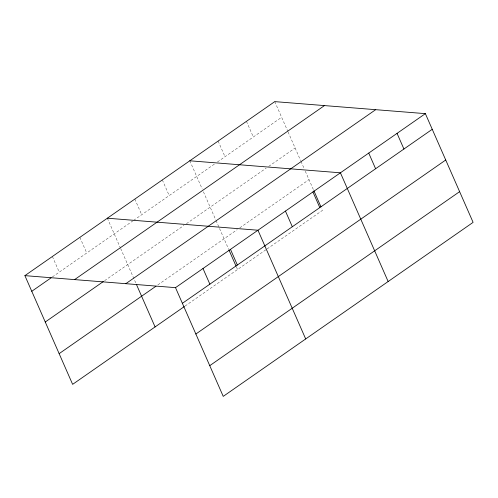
<?xml version="1.0" encoding="UTF-8"?>
<svg xmlns="http://www.w3.org/2000/svg" width="498" height="498" viewBox="0 0 498 498"><rect width="100%" height="100%" fill="white"/><g stroke="black" fill="none" stroke-linecap="round" stroke-linejoin="round"><path stroke-width="0.37" stroke-dasharray="2.49 1.87" d="M52.383 276.932L132.966 220.819M133.595 220.384L214.931 163.736M217.452 161.981L281.638 117.279M104.599 280.679L183.93 225.426M186.426 223.689L266.169 168.156M268.69 166.4L295.121 147.993M157.841 284.912L237.272 229.597M239.787 227.847L309.009 179.635M185.063 306.052L265.857 249.791M267.115 248.913L322.492 210.349L321.571 208.257M274.765 101.623L287.763 131.242M288.068 131.939L300.674 160.649M300.985 161.352L304.073 168.386M305.305 171.2L313.603 190.105M246.448 121.344L253.32 137M218.13 141.065L225.003 156.721M189.813 160.786L202.2 189.01M203.421 191.798L215.721 219.817M216.032 220.521L228.65 249.274M236.313 266.723L237.54 269.511M162.323 179.927L169.196 195.583M134.84 199.069L141.712 214.725M107.356 218.211L120.354 247.83M120.659 248.527L136.041 283.567M79.873 237.353L86.745 253.009M52.383 256.495L59.256 272.151"/><path stroke-width="0.75" d="M24.9 275.637L274.765 101.623L425.373 113.644L473.1 222.363L223.235 396.377L175.508 287.651L24.9 275.637L72.627 384.356L184.441 306.488M31.772 291.293L51.138 277.803M74.6 279.602L324.466 105.588M45.256 322.001L103.347 281.544M125.807 283.686L375.673 109.678M59.144 353.648L155.967 286.219M175.508 287.651L425.373 113.644M182.38 303.307L432.245 129.299M195.863 334.021L445.729 160.007M209.758 365.663L459.617 191.655M189.813 160.786L340.42 172.806L388.147 281.532M107.356 218.211L257.964 230.225L305.691 338.951M397.055 133.364L403.928 149.02M368.738 153.085L375.61 168.741M313.908 190.809L320.961 206.863M312.937 191.948L319.809 207.604M285.447 211.084L292.32 226.739M230.481 249.367L237.353 265.023M228.956 249.971L236.002 266.025M202.997 268.509L209.87 284.165M136.352 284.271L155.083 326.937"/></g></svg>
